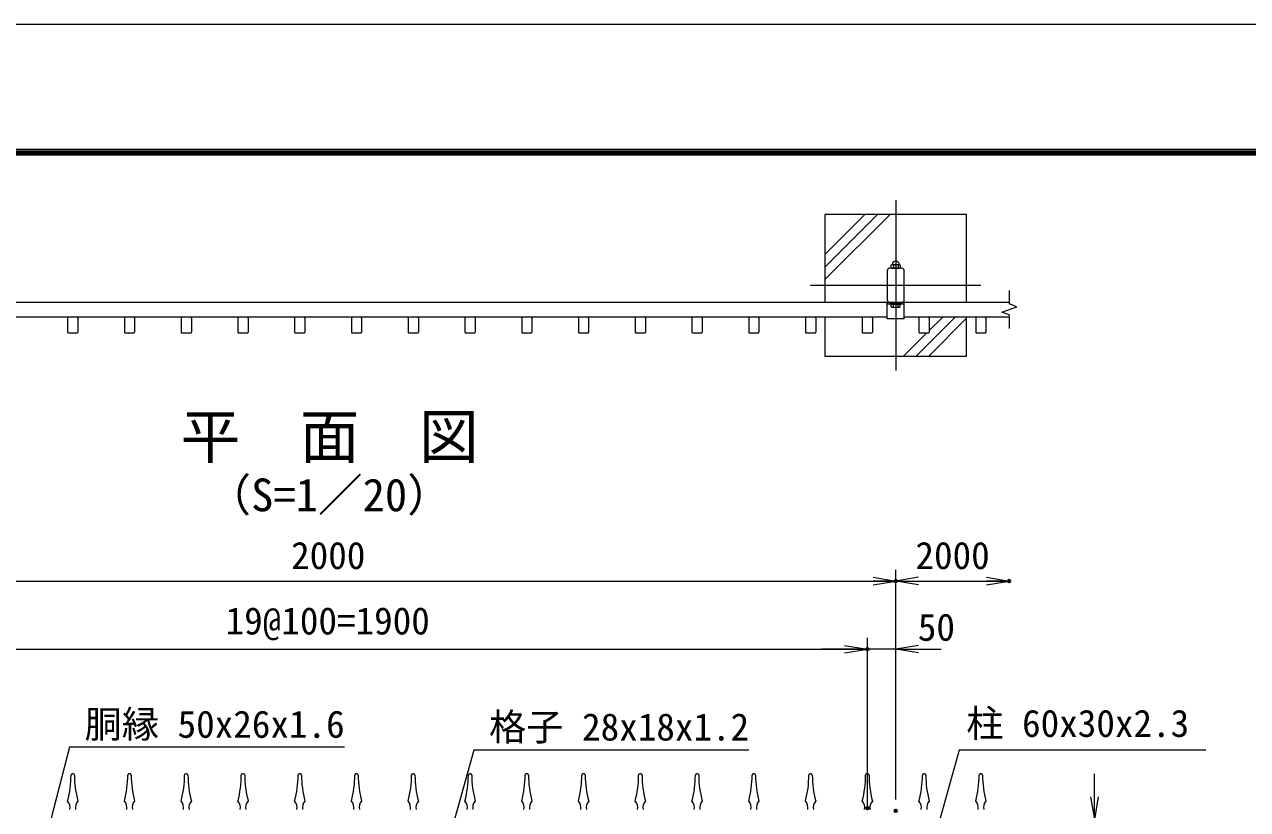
# Model space of a CAD drawing. Units: millimetres, scale not verified. Extents: x -4200 to 4200, y -2970 to 2970.
# Drawn here: x -2818 to -663, y 1586 to 2970 of the extents above; entities that cross this region are included whole.
import ezdxf
from ezdxf.enums import TextEntityAlignment as Align

# ---------------------------------------------------------------- set-up
doc = ezdxf.new("R2010")
doc.units = ezdxf.units.MM
doc.header["$LTSCALE"] = 10
doc.header["$PDMODE"] = 32
doc.header["$PDSIZE"] = 5
doc.linetypes.add('USER1', pattern=[50.8, 31.75, -6.35, 6.35, -6.35])
for name, color, linetype, lineweight in [('0-0_D-STR1', 1, 'Continuous', 18), ('0-1_D-BMK', 2, 'USER1', 13), ('0-3_D-STR4', 7, 'Continuous', 18), ('0-4_D-DCR-HCH', 7, 'Continuous', 13), ('0-5_D-STR3', 3, 'Continuous', 13), ('0-6_D-STR-DIM', 7, 'Continuous', 13), ('0-7_0', 7, 'Continuous', 18), ('0-9_D-TTL-TXT', 7, 'Continuous', 18), ('0-A_D-STR-TXT', 7, 'Continuous', 13), ('0-B_D-TTL', 7, 'Continuous', 18)]:
    doc.layers.add(name, color=color, linetype=linetype, lineweight=lineweight)
doc.layers.add('0-8_Defpoints', color=253, linetype='Continuous')
doc.styles.add('ＭＳ ゴシック', font='')
doc.styles.get('ＭＳ ゴシック').set_extended_font_data('MS Gothic')

# ---------------------------------------------------------------- blocks, each defined once
blk = doc.blocks.new('_Open')
at = {"layer": '0-7_0'}
blk.add_line((-10, 1.667), (0, 0), dxfattribs=at)
blk.add_lwpolyline([(-10, -1.667), (0, 0), (-10, 0)], dxfattribs=at)

msp = doc.modelspace()

# ---------------------------------------------------------------- linework, layer by layer
at = {"layer": '0-0_D-STR1'}
for p, q in [((-1298.25, 2535.81), (-1298.25, 2485.01)), ((-1272.85, 2540.41), (-1293.65, 2540.41)), ((-1268.25, 2485.01), (-1268.25, 2535.81)), ((-1083.25, 2480.41), (-3483.25, 2480.41)), ((-1294.45, 2480.41), (-1272.05, 2480.41)), ((-1293.65, 2480.41), (-1272.85, 2480.41)), ((-1268.25, 2451.21), (-1268.25, 2480.41)), ((-1268.25, 2477.21), (-1298.25, 2477.21)), ((-1298.25, 2454.41), (-3268.25, 2454.41)), ((-2742.25, 2452.71), (-2742.25, 2428.11)), ((-2724.25, 2452.71), (-2724.25, 2428.11)), ((-2642.25, 2452.71), (-2642.25, 2428.11)), ((-2624.25, 2452.71), (-2624.25, 2428.11)), ((-2542.25, 2452.71), (-2542.25, 2428.11)), ((-2524.25, 2452.71), (-2524.25, 2428.11)), ((-2442.25, 2452.71), (-2442.25, 2428.11)), ((-2424.25, 2452.71), (-2424.25, 2428.11)), ((-2342.25, 2452.71), (-2342.25, 2428.11)), ((-2324.25, 2452.71), (-2324.25, 2428.11)), ((-2242.25, 2452.71), (-2242.25, 2428.11)), ((-2224.25, 2452.71), (-2224.25, 2428.11)), ((-2142.25, 2452.71), (-2142.25, 2428.11)), ((-2124.25, 2452.71), (-2124.25, 2428.11)), ((-2042.25, 2452.71), (-2042.25, 2428.11)), ((-2024.25, 2452.71), (-2024.25, 2428.11)), ((-1942.25, 2452.71), (-1942.25, 2428.11)), ((-1924.25, 2452.71), (-1924.25, 2428.11)), ((-1842.25, 2452.71), (-1842.25, 2428.11)), ((-1824.25, 2452.71), (-1824.25, 2428.11)), ((-1742.25, 2452.71), (-1742.25, 2428.11)), ((-1724.25, 2452.71), (-1724.25, 2428.11)), ((-1642.25, 2452.71), (-1642.25, 2428.11)), ((-1624.25, 2452.71), (-1624.25, 2428.11)), ((-1542.25, 2452.71), (-1542.25, 2428.11)), ((-1524.25, 2452.71), (-1524.25, 2428.11)), ((-1442.25, 2452.71), (-1442.25, 2428.11)), ((-1424.25, 2452.71), (-1424.25, 2428.11)), ((-1342.25, 2452.71), (-1342.25, 2428.11)), ((-1324.25, 2452.71), (-1324.25, 2428.11)), ((-1083.25, 2454.41), (-1268.25, 2454.41)), ((-1242.25, 2452.71), (-1242.25, 2428.11)), ((-1224.25, 2452.71), (-1224.25, 2428.11)), ((-1142.25, 2452.71), (-1142.25, 2428.11)), ((-1124.25, 2452.71), (-1124.25, 2428.11)), ((-2740.55, 2426.41), (-2725.95, 2426.41)), ((-2640.55, 2426.41), (-2625.95, 2426.41)), ((-2540.55, 2426.41), (-2525.95, 2426.41)), ((-2440.55, 2426.41), (-2425.95, 2426.41)), ((-2340.55, 2426.41), (-2325.95, 2426.41)), ((-2240.55, 2426.41), (-2225.95, 2426.41)), ((-2140.55, 2426.41), (-2125.95, 2426.41)), ((-2040.55, 2426.41), (-2025.95, 2426.41)), ((-1940.55, 2426.41), (-1925.95, 2426.41)), ((-1840.55, 2426.41), (-1825.95, 2426.41)), ((-1740.55, 2426.41), (-1725.95, 2426.41)), ((-1640.55, 2426.41), (-1625.95, 2426.41)), ((-1540.55, 2426.41), (-1525.95, 2426.41)), ((-1440.55, 2426.41), (-1425.95, 2426.41)), ((-1340.55, 2426.41), (-1325.95, 2426.41)), ((-1240.55, 2426.41), (-1225.95, 2426.41)), ((-1140.55, 2426.41), (-1125.95, 2426.41)), ((-2732.26, 1649.14), (-2734.24, 1649.14)), ((-2632.26, 1649.14), (-2634.24, 1649.14)), ((-2532.26, 1649.14), (-2534.24, 1649.14)), ((-2432.26, 1649.14), (-2434.24, 1649.14)), ((-2332.26, 1649.14), (-2334.24, 1649.14)), ((-2232.26, 1649.14), (-2234.24, 1649.14)), ((-2132.26, 1649.14), (-2134.24, 1649.14)), ((-2032.26, 1649.14), (-2034.24, 1649.14)), ((-1932.26, 1649.14), (-1934.24, 1649.14)), ((-1832.26, 1649.14), (-1834.24, 1649.14)), ((-1732.26, 1649.14), (-1734.24, 1649.14)), ((-1632.26, 1649.14), (-1634.24, 1649.14)), ((-1532.26, 1649.14), (-1534.24, 1649.14)), ((-1432.26, 1649.14), (-1434.24, 1649.14)), ((-1332.26, 1649.14), (-1334.24, 1649.14)), ((-1232.26, 1649.14), (-1234.24, 1649.14)), ((-1132.26, 1649.14), (-1134.24, 1649.14))]:
    msp.add_line(p, q, dxfattribs=at)
msp.add_lwpolyline([(-1268.25, 2451.21), (-1298.25, 2451.21), (-1298.25, 2480.41)], dxfattribs=at)
for centre, radius, start, end in [((-1293.65, 2535.81), 4.6, 90, 180), ((-1272.85, 2535.81), 4.6, 0, 90), ((-1293.65, 2485.01), 4.6, 180, 270), ((-1272.85, 2485.01), 4.6, 270, 0), ((-2740.55, 2452.71), 1.7, 90, 180), ((-2725.95, 2452.71), 1.7, 359.99941, 90), ((-2640.55, 2452.71), 1.7, 90, 180), ((-2625.95, 2452.71), 1.7, 359.99941, 90), ((-2540.55, 2452.71), 1.7, 90, 180), ((-2525.95, 2452.71), 1.7, 359.99941, 90), ((-2440.55, 2452.71), 1.7, 90, 180), ((-2425.95, 2452.71), 1.7, 359.99941, 90), ((-2340.55, 2452.71), 1.7, 90, 180), ((-2325.95, 2452.71), 1.7, 359.99941, 90), ((-2240.55, 2452.71), 1.7, 90, 180), ((-2225.95, 2452.71), 1.7, 359.99941, 90), ((-2140.55, 2452.71), 1.7, 90, 180), ((-2125.95, 2452.71), 1.7, 359.99941, 90), ((-2040.55, 2452.71), 1.7, 90, 180), ((-2025.95, 2452.71), 1.7, 359.99941, 90), ((-1940.55, 2452.71), 1.7, 90, 180), ((-1925.95, 2452.71), 1.7, 359.99941, 90), ((-1840.55, 2452.71), 1.7, 90, 180), ((-1825.95, 2452.71), 1.7, 359.99941, 90), ((-1740.55, 2452.71), 1.7, 90, 180), ((-1725.95, 2452.71), 1.7, 359.99941, 90), ((-1640.55, 2452.71), 1.7, 90, 180), ((-1625.95, 2452.71), 1.7, 359.99941, 90), ((-1540.55, 2452.71), 1.7, 90, 180), ((-1525.95, 2452.71), 1.7, 359.99941, 90), ((-1440.55, 2452.71), 1.7, 90, 180), ((-1425.95, 2452.71), 1.7, 359.99941, 90), ((-1340.55, 2452.71), 1.7, 90, 180), ((-1325.95, 2452.71), 1.7, 359.99941, 90), ((-1240.55, 2452.71), 1.7, 90, 180), ((-1225.95, 2452.71), 1.7, 359.99941, 90), ((-1140.55, 2452.71), 1.7, 90, 180), ((-1125.95, 2452.71), 1.7, 359.99941, 90), ((-2740.55, 2428.11), 1.7, 179.99942, 270), ((-2725.95, 2428.11), 1.7, 270, 359.99941), ((-2640.55, 2428.11), 1.7, 179.99942, 270), ((-2625.95, 2428.11), 1.7, 270, 359.99941), ((-2540.55, 2428.11), 1.7, 179.99942, 270), ((-2525.95, 2428.11), 1.7, 270, 359.99941), ((-2440.55, 2428.11), 1.7, 179.99942, 270), ((-2425.95, 2428.11), 1.7, 270, 359.99941), ((-2340.55, 2428.11), 1.7, 179.99942, 270), ((-2325.95, 2428.11), 1.7, 270, 359.99941), ((-2240.55, 2428.11), 1.7, 179.99942, 270), ((-2225.95, 2428.11), 1.7, 270, 359.99941), ((-2140.55, 2428.11), 1.7, 179.99942, 270), ((-2125.95, 2428.11), 1.7, 270, 359.99941), ((-2040.55, 2428.11), 1.7, 179.99942, 270), ((-2025.95, 2428.11), 1.7, 270, 359.99941), ((-1940.55, 2428.11), 1.7, 179.99942, 270), ((-1925.95, 2428.11), 1.7, 270, 359.99941), ((-1840.55, 2428.11), 1.7, 179.99942, 270), ((-1825.95, 2428.11), 1.7, 270, 359.99941), ((-1740.55, 2428.11), 1.7, 179.99942, 270), ((-1725.95, 2428.11), 1.7, 270, 359.99941), ((-1640.55, 2428.11), 1.7, 179.99942, 270), ((-1625.95, 2428.11), 1.7, 270, 359.99941), ((-1540.55, 2428.11), 1.7, 179.99942, 270), ((-1525.95, 2428.11), 1.7, 270, 359.99941), ((-1440.55, 2428.11), 1.7, 179.99942, 270), ((-1425.95, 2428.11), 1.7, 270, 359.99941), ((-1340.55, 2428.11), 1.7, 179.99942, 270), ((-1325.95, 2428.11), 1.7, 270, 359.99941), ((-1240.55, 2428.11), 1.7, 179.99942, 270), ((-1225.95, 2428.11), 1.7, 270, 359.99941), ((-1140.55, 2428.11), 1.7, 179.99942, 270), ((-1125.95, 2428.11), 1.7, 270, 359.99941), ((-2913.94, 1647.31), 177.69, 345.03689, 359.94714), ((-2734.24, 1647.14), 2, 90, 179.94746), ((-2732.26, 1647.14), 2, 0.05246, 90), ((-2552.57, 1647.31), 177.69, 180.05492, 194.96518), ((-2813.94, 1647.31), 177.69, 345.03689, 359.94714), ((-2634.24, 1647.14), 2, 90, 179.94746), ((-2632.26, 1647.14), 2, 0.05246, 90), ((-2452.57, 1647.31), 177.69, 180.05492, 194.96518), ((-2713.94, 1647.31), 177.69, 345.03689, 359.94714), ((-2534.24, 1647.14), 2, 90, 179.94746), ((-2532.26, 1647.14), 2, 0.05246, 90), ((-2352.57, 1647.31), 177.69, 180.05492, 194.96518), ((-2613.94, 1647.31), 177.69, 345.03689, 359.94714), ((-2434.24, 1647.14), 2, 90, 179.94746), ((-2432.26, 1647.14), 2, 0.05246, 90), ((-2252.57, 1647.31), 177.69, 180.05492, 194.96518), ((-2513.94, 1647.31), 177.69, 345.03689, 359.94714), ((-2334.24, 1647.14), 2, 90, 179.94746), ((-2332.26, 1647.14), 2, 0.05246, 90), ((-2152.57, 1647.31), 177.69, 180.05492, 194.96518), ((-2413.94, 1647.31), 177.69, 345.03689, 359.94714), ((-2234.24, 1647.14), 2, 90, 179.94746), ((-2232.26, 1647.14), 2, 0.05246, 90), ((-2052.57, 1647.31), 177.69, 180.05492, 194.96518), ((-2313.94, 1647.31), 177.69, 345.03689, 359.94714), ((-2134.24, 1647.14), 2, 90, 179.94746), ((-2132.26, 1647.14), 2, 0.05246, 90), ((-1952.57, 1647.31), 177.69, 180.05492, 194.96518), ((-2213.94, 1647.31), 177.69, 345.03689, 359.94714), ((-2034.24, 1647.14), 2, 90, 179.94746), ((-2032.26, 1647.14), 2, 0.05246, 90), ((-1852.57, 1647.31), 177.69, 180.05492, 194.96518), ((-2113.94, 1647.31), 177.69, 345.03689, 359.94714), ((-1934.24, 1647.14), 2, 90, 179.94746), ((-1932.26, 1647.14), 2, 0.05246, 90), ((-1752.57, 1647.31), 177.69, 180.05492, 194.96518), ((-2013.94, 1647.31), 177.69, 345.03689, 359.94714), ((-1834.24, 1647.14), 2, 90, 179.94746), ((-1832.26, 1647.14), 2, 0.05246, 90), ((-1652.57, 1647.31), 177.69, 180.05492, 194.96518), ((-1913.94, 1647.31), 177.69, 345.03689, 359.94714), ((-1734.24, 1647.14), 2, 90, 179.94746), ((-1732.26, 1647.14), 2, 0.05246, 90), ((-1552.57, 1647.31), 177.69, 180.05492, 194.96518), ((-1813.94, 1647.31), 177.69, 345.03689, 359.94714), ((-1634.24, 1647.14), 2, 90, 179.94746), ((-1632.26, 1647.14), 2, 0.05246, 90), ((-1452.57, 1647.31), 177.69, 180.05492, 194.96518), ((-1713.94, 1647.31), 177.69, 345.03689, 359.94714), ((-1534.24, 1647.14), 2, 90, 179.94746), ((-1532.26, 1647.14), 2, 0.05246, 90), ((-1352.57, 1647.31), 177.69, 180.05492, 194.96518), ((-1613.94, 1647.31), 177.69, 345.03689, 359.94714), ((-1434.24, 1647.14), 2, 90, 179.94746), ((-1432.26, 1647.14), 2, 0.05246, 90), ((-1252.57, 1647.31), 177.69, 180.05492, 194.96518), ((-1513.94, 1647.31), 177.69, 345.03689, 359.94714), ((-1334.24, 1647.14), 2, 90, 179.94746), ((-1332.26, 1647.14), 2, 0.05246, 90), ((-1152.57, 1647.31), 177.69, 180.05492, 194.96518), ((-1413.94, 1647.31), 177.69, 345.03689, 359.94714), ((-1234.24, 1647.14), 2, 90, 179.94746), ((-1232.26, 1647.14), 2, 0.05246, 90), ((-1052.57, 1647.31), 177.69, 180.05492, 194.96518), ((-1313.94, 1647.31), 177.69, 345.03689, 359.94714), ((-1134.24, 1647.14), 2, 90, 179.94746), ((-1132.26, 1647.14), 2, 0.05246, 90), ((-952.57, 1647.31), 177.69, 180.05492, 194.96518), ((-2755, 1589.98), 17.12, 348.08307, 41.97922), ((-2711.51, 1589.98), 17.12, 138.02229, 191.91701), ((-2655, 1589.98), 17.12, 348.08307, 41.97922), ((-2611.51, 1589.98), 17.12, 138.02229, 191.91701), ((-2555, 1589.98), 17.12, 348.08307, 41.97922), ((-2511.51, 1589.98), 17.12, 138.02229, 191.91701), ((-2455, 1589.98), 17.12, 348.08307, 41.97922), ((-2411.51, 1589.98), 17.12, 138.02229, 191.91701), ((-2355, 1589.98), 17.12, 348.08307, 41.97922), ((-2311.51, 1589.98), 17.12, 138.02229, 191.91701), ((-2255, 1589.98), 17.12, 348.08307, 41.97922), ((-2211.51, 1589.98), 17.12, 138.02229, 191.91701), ((-2155, 1589.98), 17.12, 348.08307, 41.97922), ((-2111.51, 1589.98), 17.12, 138.02229, 191.91701), ((-2055, 1589.98), 17.12, 348.08307, 41.97922), ((-2011.51, 1589.98), 17.12, 138.02229, 191.91701), ((-1955, 1589.98), 17.12, 348.08307, 41.97922), ((-1911.51, 1589.98), 17.12, 138.02229, 191.91701), ((-1855, 1589.98), 17.12, 348.08307, 41.97922), ((-1811.51, 1589.98), 17.12, 138.02229, 191.91701), ((-1755, 1589.98), 17.12, 348.08307, 41.97922), ((-1711.51, 1589.98), 17.12, 138.02229, 191.91701), ((-1655, 1589.98), 17.12, 348.08307, 41.97922), ((-1611.51, 1589.98), 17.12, 138.02229, 191.91701), ((-1555, 1589.98), 17.12, 348.08307, 41.97922), ((-1511.51, 1589.98), 17.12, 138.02229, 191.91701), ((-1455, 1589.98), 17.12, 348.08307, 41.97922), ((-1411.51, 1589.98), 17.12, 138.02229, 191.91701), ((-1355, 1589.98), 17.12, 348.08307, 41.97922), ((-1311.51, 1589.98), 17.12, 138.02229, 191.91701), ((-1255, 1589.98), 17.12, 348.08307, 41.97922), ((-1211.51, 1589.98), 17.12, 138.02229, 191.91701), ((-1155, 1589.98), 17.12, 348.08307, 41.97922), ((-1111.51, 1589.98), 17.12, 138.02229, 191.91701)]:
    msp.add_arc(centre, radius, start, end, dxfattribs=at)
at = {"layer": '0-1_D-BMK'}
for p, q in [((-1283.25, 2660.41), (-1283.25, 2360.41)), ((-1433.25, 2510.41), (-1133.25, 2510.41))]:
    msp.add_line(p, q, dxfattribs=at)
at = {"layer": '0-3_D-STR4'}
msp.add_line((-1408.25, 2454.41), (-1408.25, 2385.41), dxfattribs=at)
for points in [[(-1158.25, 2480.41), (-1158.25, 2635.41), (-1408.25, 2635.41), (-1408.25, 2480.41)], [(-1408.25, 2385.41), (-1158.25, 2385.41), (-1158.25, 2454.41)]]:
    msp.add_lwpolyline(points, dxfattribs=at)
at = {"layer": '0-4_D-DCR-HCH'}
for p, q in [((-1408.25, 2520.41), (-1293.25, 2635.41)), ((-1408.25, 2542.51), (-1315.35, 2635.41)), ((-1408.25, 2564.6), (-1337.45, 2635.41)), ((-1178.28, 2454.41), (-1247.28, 2385.41)), ((-1158.25, 2452.34), (-1225.18, 2385.41)), ((-1200.38, 2454.41), (-1224.25, 2430.54)), ((-1228.38, 2426.41), (-1269.38, 2385.41))]:
    msp.add_line(p, q, dxfattribs=at)
at = {"layer": '0-5_D-STR3'}
for p, q in [((-1291.29, 2541.41), (-1291.29, 2545.91)), ((-1289.42, 2546.91), (-1277.08, 2546.91)), ((-1289.42, 2546.91), (-1277.08, 2546.91)), ((-1287.24, 2545.91), (-1287.24, 2541.41)), ((-1279.14, 2545.91), (-1279.14, 2541.41)), ((-1275.09, 2541.41), (-1275.09, 2545.91)), ((-1289.42, 2540.41), (-1277.08, 2540.41)), ((-1289.42, 2540.41), (-1277.08, 2540.41)), ((-1291.35, 2477.21), (-1275.15, 2477.21)), ((-1291.35, 2472.71), (-1291.35, 2477.21)), ((-1289.49, 2471.71), (-1277.14, 2471.71)), ((-1287.3, 2472.71), (-1287.3, 2477.21)), ((-1279.2, 2472.71), (-1279.2, 2477.21)), ((-1275.15, 2472.71), (-1275.15, 2477.21))]:
    msp.add_line(p, q, dxfattribs=at)
for centre, radius, start, end in [((-1289.27, 2544.37), 2.54, 37.21089, 142.78911), ((-1290.14, 2547.28), 0.5, 279.83916, 352.83194), ((-1283.19, 2546.41), 6.5, 7.16806, 172.83194), ((-1283.19, 2538.21), 8.7, 62.26063, 117.73937), ((-1277.12, 2544.36), 2.55, 37.42505, 142.57495), ((-1276.25, 2547.28), 0.5, 187.16806, 253.42019), ((-1289.27, 2542.95), 2.54, 217.21089, 322.78911), ((-1283.19, 2549.11), 8.7, 242.26063, 297.73937), ((-1277.12, 2542.96), 2.55, 217.42505, 322.57495), ((-1289.33, 2474.25), 2.54, 217.21089, 322.78911), ((-1283.25, 2480.41), 8.7, 242.26063, 297.73937), ((-1277.18, 2474.26), 2.55, 217.42505, 322.57495)]:
    msp.add_arc(centre, radius, start, end, dxfattribs=at)
at = {"layer": '0-6_D-STR-DIM'}
for p, q in [((-1083.25, 2501.34), (-1083.25, 2477.53)), ((-1096.47, 2463.1), (-1070.04, 2472.72)), ((-1083.25, 2458.29), (-1096.47, 2463.1)), ((-1070.04, 2472.72), (-1083.25, 2477.53)), ((-1083.25, 2458.29), (-1083.25, 2434.48)), ((-1283.25, 1604.14), (-1283.25, 2009.14)), ((-1283.25, 1604.14), (-1283.25, 2009.14)), ((-3283.25, 1989.14), (-1283.25, 1989.14)), ((-1283.25, 1989.14), (-1083.25, 1989.14)), ((-1333.25, 1589.14), (-1333.25, 1889.14)), ((-1333.25, 1609.14), (-1333.25, 1889.14)), ((-1283.25, 1604.14), (-1283.25, 1889.14)), ((-3233.25, 1869.14), (-1333.25, 1869.14)), ((-1373.25, 1869.14), (-1413.25, 1869.14)), ((-1283.25, 1869.14), (-1333.25, 1869.14)), ((-1243.25, 1869.14), (-1203.25, 1869.14)), ((-933.25, 1609.14), (-933.25, 1649.14))]:
    msp.add_line(p, q, dxfattribs=at)
at = {"layer": '0-8_Defpoints'}
for p in [(-1283.25, 1989.14), (-1083.25, 1989.14), (-1333.25, 1869.14), (-1333.25, 1589.14), (-1283.25, 1584.14)]:
    msp.add_point(p, dxfattribs=at)
at = {"layer": '0-A_D-STR-TXT'}
for points in [[(-2254.49, 1696.1), (-2739.18, 1696.1), (-2812.42, 1412.17)], [(-1541.83, 1691.27), (-2026.52, 1691.27), (-2128.72, 1325.26)], [(-736.93, 1691.27), (-1171.62, 1691.27), (-1273.82, 1325.26)]]:
    msp.add_lwpolyline(points, dxfattribs=at)
at = {"layer": '0-B_D-TTL'}
for points in [[(-4200.12, -2969.77), (4199.88, -2969.77), (4199.88, 2970.23), (-4200.12, 2970.23)], [(-3930.12, 2750.23), (3929.88, 2750.23), (3929.88, -2749.77), (-3930.12, -2749.77)], [(-3927.62, 2747.73), (3927.38, 2747.73), (3927.38, -2747.27), (-3927.62, -2747.27)], [(-3925.12, 2745.23), (3924.88, 2745.23), (3924.88, -2744.77), (-3925.12, -2744.77)], [(-3922.62, 2742.73), (3922.38, 2742.73), (3922.38, -2742.27), (-3922.62, -2742.27)], [(-3920.12, 2740.23), (3919.88, 2740.23), (3919.88, -2739.77), (-3920.12, -2739.77)]]:
    msp.add_lwpolyline(points, close=True, dxfattribs=at)

# ---------------------------------------------------------------- block references
at = {"layer": '0-6_D-STR-DIM', "xscale": 4, "yscale": 4}
for p in [(-1283.25, 1989.14), (-1083.25, 1989.14), (-1333.25, 1869.14), (-1333.25, 1869.14)]:
    msp.add_blockref('_Open', p, dxfattribs=at)
for p, rotation in [((-1283.25, 1989.14), 180), ((-1283.25, 1869.14), 180), ((-933.25, 1569.14), 270)]:
    msp.add_blockref('_Open', p, dxfattribs=dict(at, rotation=rotation))

# ---------------------------------------------------------------- texts
at = {"layer": '0-6_D-STR-DIM', "style": 'ＭＳ ゴシック'}
for s, p in [('2000', (-2348.52, 1995.89)), ('2000', (-1248.52, 1995.89)), ('19@100=1900', (-2463.96, 1880.59)), ('50', (-1244.28, 1869.47))]:
    msp.add_text(s, height=48.09, dxfattribs=at).set_placement(p, align=Align.BOTTOM_LEFT)
at = {"layer": '0-9_D-TTL-TXT', "style": 'ＭＳ ゴシック'}
for s, height, p in [('平\u3000面\u3000図', 76.98, (-2543.15, 2182.32)), ('（S=1／20）', 57.7, (-2497.67, 2094.85))]:
    msp.add_text(s, height=height, dxfattribs=at).set_placement(p, align=Align.BOTTOM_LEFT)
at = {"layer": '0-A_D-STR-TXT', "style": 'ＭＳ ゴシック'}
for s, p in [('胴縁 50x26x1.6', (-2712.45, 1698.47)), ('柱 60x30x2.3', (-1158.9, 1699.98)), ('格子 28x18x1.2', (-1999.79, 1693.65))]:
    msp.add_text(s, height=48.09, dxfattribs=at).set_placement(p, align=Align.BOTTOM_LEFT)

doc.saveas('drawing.dxf')
